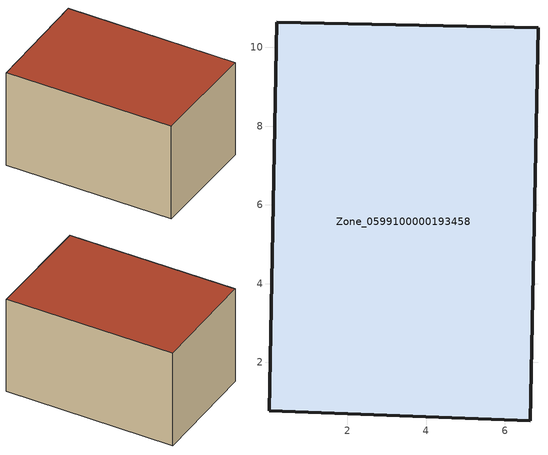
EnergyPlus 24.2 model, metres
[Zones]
Zone_0599100000193458
 floor ground (C_G): 6.64,0.52 0.01,0.77 0.21,10.63 6.84,10.5 z3.28
 wall outside (C_F): 0.21,10.63 0.01,0.77 6.64,0.52 6.84,10.5 0.21,10.63 z3.28:9.18
 roof outside (C_R): 0.01,0.77 6.64,0.52 6.84,10.5 0.21,10.63 z9.18
[BUILDING]
Pand.0599100000193458: North Axis=0; Terrain=City; Loads Convergence Tolerance Value=0.04; Temperature Convergence Tolerance Value=0.4; Solar Distribution=FullExterior; Maximum Number of Warmup Days=25; Minimum Number of Warmup Days=1
[Site:Location]
Rotterdam.The.Hague.AP_ZH_NLD Design_Conditions: Latitude=51.96; Longitude=4.45; Time Zone=1; Elevation=-4.5
[SITE:GROUNDTEMPERATURE:BUILDINGSURFACE]
18, 18, 18, 18, 18, 18, 18, 18, 18, 18, 18, 18
[MATERIAL] Thermal Absorptance=0.9; Solar Absorptance=0.7; Visible Absorptance=0.7
Name | Roughness | Thickness | Conductivity | Density | Specific Heat
G.TC.1946-1964 | MediumSmooth | 0.15 | 1 | 540 | 1210
F.TC.1946-1964 | Rough | 0.3 | 0.857143 | 1920 | 840
R.TC.1946-1964 | MediumRough | 0.2 | 0.235294 | 1500 | 1000
[CONSTRUCTION]
C_G: G.TC.1946-1964
C_F: F.TC.1946-1964
C_R: R.TC.1946-1964
[ZONE]
Zone_0599100000193458: Type=1; Multiplier=1; Ceiling Height=Autocalculate; Volume=Autocalculate; Floor Area=autocalculate; Part of Total Floor Area=Yes
[ZONEINFILTRATION:DESIGNFLOWRATE]
Infil_Zone_0599100000193458: Zone or ZoneList or Space or SpaceList=Zone_0599100000193458; Schedule=AlwaysOn; Design Flow Rate Calculation Method=Flow/Area; Flow Rate per Floor Area=0.003; Constant Term Coefficient=1; Temperature Term Coefficient=0; Velocity Term Coefficient=0; Velocity Squared Term Coefficient=0
[HVACTEMPLATE:ZONE:IDEALLOADSAIRSYSTEM]
Zone_0599100000193458: Maximum Heating Supply Air Temperature=50; Minimum Cooling Supply Air Temperature=13; Maximum Heating Supply Air Humidity Ratio=0.0156; Minimum Cooling Supply Air Humidity Ratio=0.0077; Heating Limit=NoLimit; Cooling Limit=NoLimit; Dehumidification Control Type=ConstantSensibleHeatRatio; Cooling Sensible Heat Ratio=0.7; Dehumidification Setpoint=60; Humidification Control Type=None; Humidification Setpoint=30; Outdoor Air Method=None; Outdoor Air Flow Rate per Person=0.00944; Outdoor Air Flow Rate per Zone Floor Area=0; Outdoor Air Flow Rate per Zone=0; Demand Controlled Ventilation Type=None; Outdoor Air Economizer Type=NoEconomizer; Heat Recovery Type=None; Sensible Heat Recovery Effectiveness=0.7; Latent Heat Recovery Effectiveness=0.65
[ZONECONTROL:THERMOSTAT]
ThermostatControl_Zone_0599100000193458: Zone or ZoneList=Zone_0599100000193458; Control Type Schedule=DualSetpointControlType; Control 1=Thermostat_Zone_0599100000193458; Temperature Difference Between Cutout And Setpoint=0
[THERMOSTATSETPOINT:DUALSETPOINT]
Thermostat_Zone_0599100000193458: Heating Setpoint Temperature Schedule=HeatingSetpoint_Zone_0599100000193458; Cooling Setpoint Temperature Schedule=CoolingSetpoint_Zone_0599100000193458
[SCHEDULE:COMPACT]
HeatingSetpoint_Zone_0599100000193458: Through: 12/31, For: AllDays, Until: 24:00, 21
CoolingSetpoint_Zone_0599100000193458: Through: 12/31, For: AllDays, Until: 24:00, 24
DualSetpointControlType: Through: 12/31, For: AllDays, Until: 24:00, 4
AlwaysOn: Through: 12/31, For: AllDays, Until: 24:00, 1
